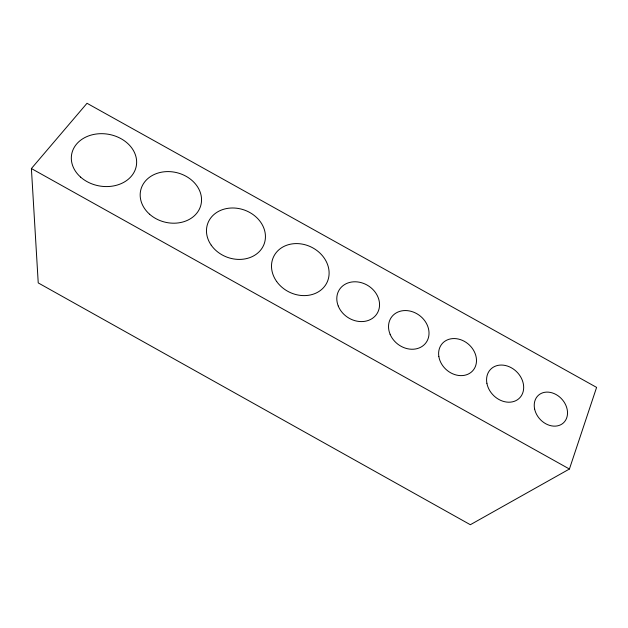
<?xml version="1.0" encoding="UTF-8"?>
<svg xmlns="http://www.w3.org/2000/svg" width="628" height="628" viewBox="0 0 628 628"><rect width="100%" height="100%" fill="white"/><g stroke="black" fill="none" stroke-linecap="round" stroke-linejoin="round"><path stroke-width="0.94" d="M569.423 469.022L596.6 387.398L87.009 103.282L31.4 168.547L38.23 282.914L470.341 524.718L569.423 469.022L31.4 168.547M390.106 334.277A21.47 17.992 37.5 0 0 424.913 344.034A21.47 17.992 37.5 0 0 411.301 311.386A21.47 17.992 37.5 0 0 390.106 334.277M80.643 177.135A32.844 26.235 9.9 0 0 135.444 169.168A32.844 26.235 9.9 0 0 95.841 134.078A32.844 26.235 9.9 0 0 80.643 177.135M338.257 306.024A22.318 18.848 32.4 0 0 374.861 316.347A22.318 18.848 32.4 0 0 361.406 282.694A22.318 18.848 32.4 0 0 338.257 306.024M438.854 356.594A20.434 16.893 41.7 0 0 469.532 373.393A20.434 16.893 41.7 0 0 464.265 341.287A20.434 16.893 41.7 0 0 438.854 356.594M149.613 214.25A30.984 25.434 14.2 0 0 200.654 205.898A30.984 25.434 14.2 0 0 162.314 172.048A30.984 25.434 14.2 0 0 149.613 214.25M534.601 408.922A18.636 14.844 47.9 0 0 562.052 423.979A18.636 14.844 47.9 0 0 555.976 394.478A18.636 14.844 47.9 0 0 534.601 408.922M276.665 281.501A29.642 25.057 26.2 0 0 326.379 283.683A29.642 25.057 26.2 0 0 297.868 243.617A29.642 25.057 26.2 0 0 276.665 281.501M211.228 245.187A30.003 25.112 19.7 0 0 262.229 247.887A30.003 25.112 19.7 0 0 234.417 208.033A30.003 25.112 19.7 0 0 211.228 245.187M486.896 383.284A20.379 16.556 45.2 0 0 517.229 399.895A20.379 16.556 45.2 0 0 511.247 367.718A20.379 16.556 45.2 0 0 486.896 383.284"/></g></svg>
